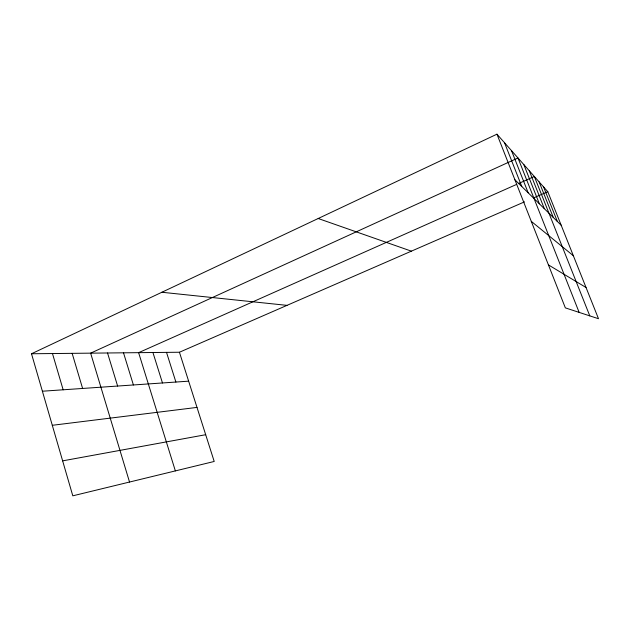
<?xml version="1.0" encoding="UTF-8"?>
<svg xmlns="http://www.w3.org/2000/svg" width="630" height="630" viewBox="0 0 630 630"><rect width="100%" height="100%" fill="white"/><g stroke="black" fill="none" stroke-linecap="round" stroke-linejoin="round"><path stroke-width="0.94" d="M31.5 353.761L179.432 352.241L214.208 461.467L72.804 495.826L31.5 353.761L496.952 134.174L547.793 191.709L598.5 318.725L565.346 307.873L496.952 134.174M516.498 184.448L138.616 352.666L175.361 470.901M518.285 183.653L534.35 176.494L589.79 315.874M179.432 352.241L524.506 201.86M533.468 197.954L547.793 191.709M62.638 460.861L205.687 434.708M52.298 425.297L196.993 407.405M42.391 391.222L188.638 381.166M161.871 292.257L287.004 305.361M318.189 218.508L411.382 251.157M548.423 264.891L586.042 287.508M531.271 221.335L573.355 255.725M514.891 179.739L561.188 225.249M543.588 186.945L557.361 221.492M539.115 181.889L553.298 217.492M529.271 170.746L544.344 208.688M523.829 164.588L539.39 203.821M579.143 312.385L517.994 157.98L90.626 353.154L129.528 482.044M511.521 150.665L528.176 192.796M504.528 142.75L521.805 186.535M166.517 352.375L175.896 382.048M152.932 352.517L162.477 382.969M123.504 352.816L133.403 384.969M107.533 352.981L117.621 386.048M72.143 353.343L82.617 388.458M52.471 353.548L63.157 389.797"/></g></svg>
